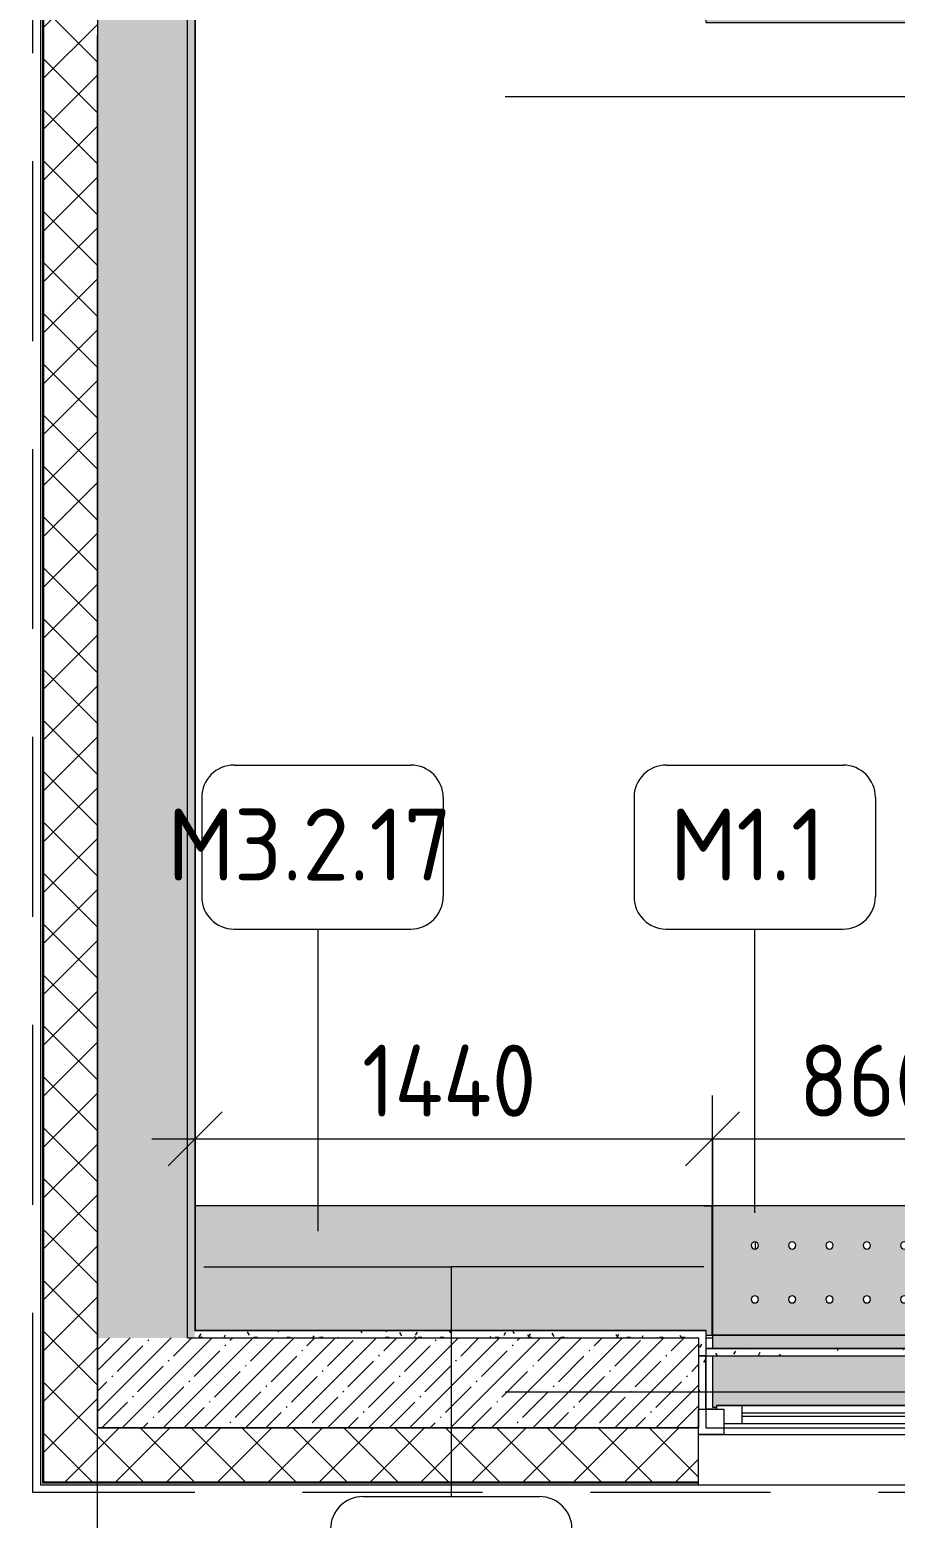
# Model space of a CAD drawing. Header units: millimetres. Extents: x -6228 to 200708, y -8553 to 29014.
# Drawn here: x 140116 to 142521, y -351 to 3785 of the extents above; entities that cross this region are included whole.
import ezdxf

# ---------------------------------------------------------------- set-up
doc = ezdxf.new("R2010")
doc.units = ezdxf.units.MM
doc.linetypes.add('200_ШТРИХ__ш1_п0_6_', pattern=[800, 500, -300])
doc.linetypes.add('Осевая', pattern=[15875, 3175, -2381.25, 7937.5, -2381.25])
for name, color, linetype, lineweight in [('A-ANNO-DIMS', 7, 'Continuous', 9), ('A-ANNO-DIMS-100', 7, 'Continuous', 9), ('A-DETL-MBND-1', 7, '200_ШТРИХ__ш1_п0_6_', 9), ('A-GLAZ-2', 7, 'Continuous', 9), ('A-WALL-3', 7, 'Continuous', 9), ('A-WALL-4', 7, 'Continuous', 13), ('I-WALL-6', 7, 'Continuous', 9), ('M-EQPM-2', 7, 'Continuous', 9), ('Знаки', 7, 'Continuous', 9), ('Марки для знаков', 7, 'Continuous', 9), ('Оси', 7, 'Continuous', 9), ('Оси-2', 7, 'Осевая', 9)]:
    doc.layers.add(name, color=color, linetype=linetype, lineweight=lineweight)
for name, color, linetype, lineweight, true_color in [('A-DOOR-5', 7, 'Continuous', 9, 0xaaaaaa), ('A-DOOR-6', 7, 'Continuous', 9, 0xe2e2e2), ('A-DOOR-FRAM-4', 7, 'Continuous', 9, 0xe2e2e2), ('A-DOOR-FRAM-5', 7, 'Continuous', 9, 0xaaaaaa), ('I-WALL-8', 9, 'Continuous', 9, 0x808080), ('Знаки-1', 7, 'Continuous', 9, 0xd7cfbf)]:
    doc.layers.add(name, color=color, linetype=linetype, lineweight=lineweight, true_color=true_color)
doc.styles.add('GOST Common_1', font='GOST_Common.ttf', dxfattribs={"height": 200})
doc.styles.add('ISOCPEUR_2', font='isocpeur.ttf', dxfattribs={"width": 0.9, "height": 200})
doc.dimstyles.new('ISO-2_0_0_9К_Средний_округл2_1', dxfattribs={"dimscale": 304.8, "dimtxt": 199.196235, "dimasz": 0.492126, "dimexe": 0.393701, "dimexo": 0, "dimgap": 0, "dimtad": 1, "dimdec": 0, "dimrnd": 10, "dimzin": 0, "dimdsep": 46, "dimtxsty": 'ISOCPEUR_2', "dimblk1": 'OBLIQUE', "dimblk2": 'OBLIQUE', "dimsah": 1, "dimcen": 0.09, "dimdle": 0.393701, "dimazin": 0, "dimtfac": 1, "dimtdec": 4, "dimtix": 1, "dimtmove": 0, "dimatfit": 3, "dimfxl": 1, "dimtvp": 1, "dimtolj": 1, "dimtzin": 0, "dimarcsym": 2})
pattern_1 = [(45, (50944.32, 0), (-70.71068, 70.71068), []), (135, (50944.32, 0), (-70.71068, -70.71068), [])]
pattern_2 = [(45, (50944.32, 0), (-57.024626, 57.024626), []), (45, (51001.345, 0), (-57.024626, 57.024626), [100.806, -20.161, 3.353, -16.808])]
pattern_3 = [(0, (50944.32, 0), (121.92, 30.48), [10.058, -81.382, 10.058, -81.382, -487.68]), (0, (50944.32, 0), (121.92, 30.48), [-182.88, 10.058, -172.822, 10.058, -81.382, -213.36]), (0, (50944.32, 0), (121.92, 30.48), [-457.2, 10.058, -50.902, 10.058, -142.342]), (120, (50990.04, 15.24), (-87.356454, 90.345817), [10.058, -81.382, 10.058, -81.382, -487.68]), (120, (50990.04, 15.24), (-87.356454, 90.345817), [-182.88, 10.058, -172.822, 10.058, -81.382, -213.36]), (120, (50990.04, 15.24), (-87.356454, 90.345817), [-457.2, 10.058, -50.902, 10.058, -142.342]), (240, (51005.28, 76.2), (-34.563546, -120.825817), [10.058, -81.382, 10.058, -81.382, -487.68]), (240, (51005.28, 76.2), (-34.563546, -120.825817), [-182.88, 10.058, -172.822, 10.058, -81.382, -213.36]), (240, (51005.28, 76.2), (-34.563546, -120.825817), [-457.2, 10.058, -50.902, 10.058, -142.342])]

# ---------------------------------------------------------------- blocks, each defined once
blk = doc.blocks.new('120_Окно_СКБ_1Ст - 120_Окно_СКБ_1Ст 900х2500_h_ с форточкой-V162-План зашивки приборов отопления в осях 2 этажа 23-33')
at = {"layer": 'A-GLAZ-2'}
for p, q in [((-450, -127), (-450, -57)), ((-450, -57), (-380, -57)), ((450, -57), (-450, -57)), ((-380, -57), (-380, -127)), ((380, -127), (380, -57)), ((380, -57), (450, -57)), ((450, -57), (450, -127)), ((380, -87), (-380, -87)), ((-380, -87), (-380, -127)), ((-330, -137), (-330, -87)), ((-330, -107), (330, -107)), ((330, -117), (-330, -117)), ((330, -137), (330, -87)), ((380, -127), (380, -87)), ((-380, -127), (-450, -127)), ((-430, -127), (-400, -127)), ((-380, -127), (-400, -127)), ((-400, -127), (-400, -137)), ((-400, -137), (400, -137)), ((400, -137), (-400, -137)), ((450, -127), (380, -127)), ((400, -127), (380, -127)), ((400, -127), (430, -127)), ((400, -137), (400, -127))]:
    blk.add_line(p, q, dxfattribs=at)
blk = doc.blocks.new('110_Дверь_СКБ_2Ст - Д-5_п_ Из игровой в коридор-32215844-План зашивки приборов отопления в осях 2 этажа 23-33')
at = {"layer": 'A-DOOR-6'}
for points in [[(-637.5, 940), (-637.5, 40), (-587.5, 40), (-587.5, 940)], [(612.5, 440), (612.5, 40), (662.5, 40), (662.5, 440)]]:
    blk.add_hatch(color=256, dxfattribs=at).paths.add_polyline_path(points)
h = blk.add_hatch(color=256, dxfattribs=at)
h.paths.add_polyline_path([(-687.5, -40), (-627.5, -40), (-627.5, -10), (-637.5, -10), (-637.5, 40), (-687.5, 40)])
h.paths.add_polyline_path([(652.5, -40), (712.5, -40), (712.5, 40), (662.5, 40), (662.5, -10), (652.5, -10)])
at = {"layer": 'A-DOOR-FRAM-4'}
for points in [[(-742.5, 40), (-672.5, 40), (-672.5, 48), (-742.5, 48)], [(697.5, 40), (767.5, 40), (767.5, 48), (697.5, 48)], [(-742.5, -48), (-672.5, -48), (-672.5, -40), (-742.5, -40)], [(697.5, -48), (767.5, -48), (767.5, -40), (697.5, -40)]]:
    blk.add_hatch(color=256, dxfattribs=at).paths.add_polyline_path(points)
at = {"layer": 'A-DOOR-5'}
for p, q in [((-637.5, 940), (-637.5, 40)), ((-587.5, 940), (-637.5, 940)), ((-587.5, 40), (-587.5, 940)), ((662.5, 440), (612.5, 440)), ((612.5, 440), (612.5, 40)), ((662.5, 40), (662.5, 440)), ((-637.5, 40), (-587.5, 40)), ((612.5, 40), (662.5, 40))]:
    blk.add_line(p, q, dxfattribs=at)
for centre, radius, start, end in [((-637.5, 40), 900, 0, 90), ((662.5, 40), 400, 90, 180)]:
    blk.add_arc(centre, radius, start, end, dxfattribs=at)
at = {"layer": 'A-DOOR-FRAM-5'}
for p, q in [((-672.5, 48), (-742.5, 48)), ((-742.5, 48), (-742.5, 40)), ((-672.5, 40), (-672.5, 48)), ((767.5, 48), (697.5, 48)), ((697.5, 48), (697.5, 40)), ((767.5, 40), (767.5, 48)), ((-742.5, 40), (-672.5, 40)), ((-637.5, 40), (-687.5, 40)), ((-687.5, 40), (-687.5, -40)), ((-637.5, -10), (-637.5, 40)), ((662.5, 40), (662.5, -10)), ((712.5, 40), (662.5, 40)), ((697.5, 40), (767.5, 40)), ((712.5, -40), (712.5, 40)), ((-672.5, -40), (-742.5, -40)), ((-742.5, -40), (-742.5, -48)), ((-672.5, -39), (-687.5, -39)), ((-687.5, -39), (-687.5, -40)), ((-687.5, -40), (-627.5, -40)), ((-687.5, -40), (-672.5, -40)), ((-672.5, -40), (-672.5, -39)), ((-672.5, -48), (-672.5, -40)), ((-627.5, -10), (-637.5, -10)), ((-627.5, -40), (-627.5, -10)), ((662.5, -10), (652.5, -10)), ((652.5, -10), (652.5, -40)), ((652.5, -40), (712.5, -40)), ((712.5, -39), (697.5, -39)), ((697.5, -39), (697.5, -40)), ((697.5, -40), (712.5, -40)), ((767.5, -40), (697.5, -40)), ((697.5, -40), (697.5, -48)), ((712.5, -40), (712.5, -39)), ((767.5, -48), (767.5, -40)), ((-742.5, -48), (-672.5, -48)), ((697.5, -48), (767.5, -48))]:
    blk.add_line(p, q, dxfattribs=at)
blk = doc.blocks.new('radiator_prado_classic_z_tip_30_po exemplyaru - Classic Z Тип 30-300-V197-План зашивки приборов отопления в осях 2 этажа 23-33')
at = {"layer": 'M-EQPM-2'}
blk.add_line((17.5, 194.8), (17.5, 175.2), dxfattribs=at)
blk.add_line((17.5, 194.8), (17.5, 175.2), dxfattribs=at)
blk = doc.blocks.new('Зашивка радиатора_ с перфорацией М1_1 - Зашивка радиатора_ с перфорацией М1_1-31131234-План зашивки приборов отопления в осях 2 этажа 23-33')
at = {"layer": 'Знаки-1'}
h = blk.add_hatch(color=256, dxfattribs=at)
h.paths.add_polyline_path([(430, 380), (418.6, 380), (418.6, 375.4), (-381.4, 375.4), (-381.4, 380), (-411.4, 380), (-411.4, 237.4), (430, 237.4), (430, 375.4)])
h.paths.add_polyline_path([(109.4, 217.4), (-430, 217.4), (-430, 180), (430, 180), (430, 217.4)])
h = blk.add_hatch(color=256, dxfattribs=at)
h.paths.add_polyline_path([(109.4, 180), (-430, 180), (-430, -179.9), (430.2, -179.9), (430.2, 180), (272.2, 180)])
h.paths.add_polyline_path([(104.7, 90.4), (109.7, 89), (113.4, 85.4), (114.7, 80.4), (113.4, 75.4), (109.4, 71.5), (104.7, 70.4), (99, 72.2), (96.1, 75.4), (94.7, 80.4), (96.1, 85.4), (99.7, 89), (102.2, 90)])
h.paths.add_polyline_path([(208.5, 90.4), (213.5, 89), (217.2, 85.4), (218.5, 80.4), (217.2, 75.4), (213.5, 71.7), (208.5, 70.4), (202.8, 72.2), (199.8, 75.4), (198.5, 80.4), (199.8, 85.4), (203.5, 89), (205.9, 90)])
h.paths.add_polyline_path([(1, 90.4), (6, 89), (9.7, 85.4), (11, 80.4), (9.7, 75.4), (6, 71.7), (1, 70.4), (-4.7, 72.2), (-7.7, 75.4), (-9, 80.4), (-7.7, 85.4), (-4, 89), (-1.6, 90)])
h.paths.add_polyline_path([(-310.3, 90.4), (-305.3, 89), (-301.6, 85.4), (-300.3, 80.4), (-301.6, 75.4), (-305.3, 71.7), (-310.3, 70.4), (-316, 72.2), (-318.9, 75.4), (-320.3, 80.4), (-318.9, 85.4), (-315.3, 89), (-312.8, 90)])
h.paths.add_polyline_path([(-206.5, 90.4), (-201.5, 89), (-197.8, 85.4), (-196.5, 80.4), (-197.8, 75.4), (-201.5, 71.7), (-206.5, 70.4), (-212.2, 72.2), (-215.2, 75.4), (-216.5, 80.4), (-215.2, 85.4), (-211.5, 89), (-209.1, 90)])
h.paths.add_polyline_path([(-102.8, 90.4), (-97.8, 89), (-94.1, 85.4), (-92.8, 80.4), (-94.1, 75.4), (-97.8, 71.7), (-102.8, 70.4), (-108.5, 72.2), (-111.4, 75.4), (-112.8, 80.4), (-111.4, 85.4), (-107.8, 89), (-105.3, 90)])
h.paths.add_polyline_path([(312.2, 90.4), (317.2, 89), (320.9, 85.4), (322.2, 80.4), (320.9, 75.4), (317.2, 71.7), (312.2, 70.4), (306.5, 72.2), (303.6, 75.4), (302.2, 80.4), (303.6, 85.4), (307.2, 89), (309.7, 90)])
h.paths.add_polyline_path([(104.7, -59.6), (109.7, -61), (113.4, -64.6), (114.7, -69.6), (113.4, -74.6), (109.4, -78.5), (104.7, -79.6), (99.7, -78.3), (96.1, -74.6), (94.7, -69.6), (96.1, -64.6), (99.7, -61), (102.2, -60)])
h.paths.add_polyline_path([(208.5, -59.6), (213.5, -61), (217.2, -64.6), (218.5, -69.6), (217.2, -74.6), (213.5, -78.3), (208.5, -79.6), (203.5, -78.3), (199.8, -74.6), (198.5, -69.6), (199.8, -64.6), (203.5, -61), (205.9, -60)])
h.paths.add_polyline_path([(312.2, -59.6), (317.2, -61), (320.9, -64.6), (322.2, -69.6), (320.9, -74.6), (317.2, -78.3), (312.2, -79.6), (307.2, -78.3), (303.6, -74.6), (302.2, -69.6), (303.6, -64.6), (307.2, -61), (309.7, -60)])
h.paths.add_polyline_path([(1, -59.6), (6, -61), (9.7, -64.6), (11, -69.6), (9.7, -74.6), (6, -78.3), (1, -79.6), (-4, -78.3), (-7.7, -74.6), (-9, -69.6), (-7.7, -64.6), (-4, -61), (-1.6, -60)])
h.paths.add_polyline_path([(-206.5, -59.6), (-201.5, -61), (-197.8, -64.6), (-196.5, -69.6), (-197.8, -74.6), (-201.5, -78.3), (-206.5, -79.6), (-211.5, -78.3), (-215.2, -74.6), (-216.5, -69.6), (-215.2, -64.6), (-211.5, -61), (-209.1, -60)])
h.paths.add_polyline_path([(-102.8, -59.6), (-97.8, -61), (-94.1, -64.6), (-92.8, -69.6), (-94.1, -74.6), (-97.8, -78.3), (-102.8, -79.6), (-107.8, -78.3), (-111.4, -74.6), (-112.8, -69.6), (-111.4, -64.6), (-107.8, -61), (-105.3, -60)])
h.paths.add_polyline_path([(-310.3, -59.6), (-305.3, -61), (-301.6, -64.6), (-300.3, -69.6), (-301.6, -74.6), (-305.3, -78.3), (-310.3, -79.6), (-315.3, -78.3), (-318.9, -74.6), (-320.3, -69.6), (-318.9, -64.6), (-315.3, -61), (-312.8, -60)])
at = {"layer": 'Знаки'}
for p, q in [((-381.4, 380), (-411.4, 380)), ((430, 380), (418.6, 380)), ((430, 237.4), (430, 380)), ((-430, 217.4), (-430, 180)), ((430, 180), (430, 217.4)), ((-430, 180), (430, 180)), ((430.2, 180), (-430, 180)), ((-430, 180), (-430, -179.9)), ((430.2, -179.9), (430.2, 180)), ((-430, -179.9), (430.2, -179.9))]:
    blk.add_line(p, q, dxfattribs=at)
for centre, start, end in [((-310.3, 80.4), 0, 180), ((-206.5, 80.4), 0, 180), ((-102.8, 80.4), 0, 180), ((1, 80.4), 0, 180), ((104.7, 80.4), 0, 180), ((208.5, 80.4), 0, 180), ((312.2, 80.4), 0, 180), ((-310.3, 80.4), 180, 0), ((-206.5, 80.4), 180, 360), ((-102.8, 80.4), 180, 0), ((1, 80.4), 180, 0), ((104.7, 80.4), 180, 360), ((208.5, 80.4), 180, 0), ((312.2, 80.4), 180, 0), ((-310.3, -69.6), 0, 180), ((-310.3, -69.6), 180, 0), ((-206.5, -69.6), 0, 180), ((-206.5, -69.6), 180, 0), ((-102.8, -69.6), 0, 180), ((-102.8, -69.6), 180, 0), ((1, -69.6), 0, 180), ((1, -69.6), 180, 0), ((104.7, -69.6), 0, 180), ((104.7, -69.6), 180, 0), ((208.5, -69.6), 0, 180), ((208.5, -69.6), 180, 0), ((312.2, -69.6), 0, 180), ((312.2, -69.6), 180, 0)]:
    blk.add_arc(centre, 10, start, end, dxfattribs=at)
blk = doc.blocks.new('Зашивка_ торцевая панель - Зашивка_ торцевая панель Т2-31135790-План зашивки приборов отопления в осях 2 этажа 23-33')
at = {"layer": 'Знаки'}
blk.add_line((-430, 180), (-406, 180), dxfattribs=at)
blk = doc.blocks.new('Зашивка без перфорации М3_2_1 - М3_2_17-32617514-План зашивки приборов отопления в осях 2 этажа 23-33')
at = {"layer": 'Знаки-1'}
blk.add_hatch(color=256, dxfattribs=at).paths.add_polyline_path([(-411.8, 180), (-430, 180), (-430, -179.9), (1008.2, -179.9), (1007.2, 167.4), (-411.8, 167.4)])
at = {"layer": 'Знаки'}
for p, q in [((-411.8, 180), (-430, 180)), ((-430, 180), (-430, -179.9)), ((-430, -179.9), (1008.2, -179.9))]:
    blk.add_line(p, q, dxfattribs=at)
blk = doc.blocks.new('Марка_Знаки - В прямоуг_Наименование краткое-30718135-План зашивки приборов отопления в осях 2 этажа 23-33')
at = {"layer": 'Марки для знаков'}
for p, q in [((-2.455, 2.278), (2.455, 2.278)), ((-3.355, 1.378), (-3.355, -1.384)), ((3.355, 1.378), (3.355, -1.378)), ((-2.461, -2.278), (2.455, -2.278))]:
    blk.add_line(p, q, dxfattribs=at)
for centre, radius, start, end in [((-2.455, 1.378), 0.9, 90, 180), ((2.455, 1.378), 0.9, 0, 90), ((-2.461, -1.384), 0.893, 180, 270), ((2.455, -1.378), 0.9, 270, 0)]:
    blk.add_arc(centre, radius, start, end, dxfattribs=at)
blk = doc.blocks.new('DIMBLOCK28-План зашивки приборов отопления в осях 2 этажа 23-33')
at = {"layer": 'A-ANNO-DIMS-100'}
for p, q in [((142012.9, 157.4), (142012.9, 823.5)), ((142874.3, 809.6), (142874.3, 583.5)), ((142874.3, 703.5), (142874.3, 809.6)), ((141892.9, 703.5), (142994.3, 703.5)), ((142012.9, 703.5), (142012.9, 157.4))]:
    blk.add_line(p, q, dxfattribs=at)
at = {"layer": 'A-ANNO-DIMS-100', "lineweight": 20}
for p, q in [((142012.9, 703.5), (142087.9, 778.5)), ((142874.3, 703.5), (142949.3, 778.5)), ((142012.9, 703.5), (141937.9, 628.5)), ((142874.3, 703.5), (142799.3, 628.5))]:
    blk.add_line(p, q, dxfattribs=at)
at = {"layer": 'A-ANNO-DIMS-100', "color": 0, "insert": (142254, 964.8), "char_height": 200, "width": 455.087, "attachment_point": 1, "line_spacing_factor": 1.149209, "style": 'ISOCPEUR_2'}
blk.add_mtext('860', dxfattribs=at)
blk = doc.blocks.new('_Oblique')
at = {"color": 0, "linetype": 'ByBlock', "lineweight": -2}
blk.add_line((-0.5, -0.5), (0.5, 0.5), dxfattribs=at)
blk = doc.blocks.new('DIMBLOCK56-План зашивки приборов отопления в осях 2 этажа 23-33')
at = {"layer": 'A-ANNO-DIMS-100'}
for p, q in [((140575.3, 809.6), (140575.3, 583.5)), ((140575.3, 703.5), (140575.3, 809.6)), ((142012.7, 517.3), (142012.7, 823.5)), ((140455.3, 703.5), (142132.7, 703.5)), ((142012.7, 703.5), (142012.7, 517.3))]:
    blk.add_line(p, q, dxfattribs=at)
at = {"layer": 'A-ANNO-DIMS-100', "lineweight": 20}
for p, q in [((140575.3, 703.5), (140650.3, 778.5)), ((142012.7, 703.5), (142087.7, 778.5)), ((140575.3, 703.5), (140500.3, 628.5)), ((142012.7, 703.5), (141937.7, 628.5))]:
    blk.add_line(p, q, dxfattribs=at)
at = {"layer": 'A-ANNO-DIMS-100', "color": 0, "insert": (141039.3, 964.8), "char_height": 200, "width": 611.379, "attachment_point": 1, "line_spacing_factor": 1.149209, "style": 'ISOCPEUR_2'}
blk.add_mtext('1440', dxfattribs=at)

msp = doc.modelspace()

# ---------------------------------------------------------------- hatches: boundary and pattern name
at = {"layer": 'A-WALL-3'}
h = msp.add_hatch(dxfattribs=at)
h.set_pattern_fill('FP_141', color=256, style=0, pattern_type=2)
h.set_pattern_definition(pattern_1)
h.paths.add_polyline_path([(140154.3, -100), (140304.3, -100), (140304.3, 10502), (140154.3, 10502), (140154.3, 395.5)])
h = msp.add_hatch(dxfattribs=at)
h.set_pattern_fill('FP_141', color=256, style=0, pattern_type=2)
h.set_pattern_definition(pattern_1)
h.paths.add_polyline_path([(176024.3, -250), (176024.3, -100), (174674.3, -100), (174674.3, -250)])
h.paths.add_polyline_path([(173774.3, -250), (173774.3, -100), (172974.3, -100), (172974.3, -250)])
h.paths.add_polyline_path([(171174.3, -250), (172074.3, -250), (172074.3, -100), (171174.3, -100), (171174.3, -126.2)])
h.paths.add_polyline_path([(170274.3, -250), (170274.3, -100), (168874.3, -100), (168874.3, -250)])
h.paths.add_polyline_path([(166574.3, -250), (166574.3, -100), (165524.3, -100), (165524.3, -250)])
h.paths.add_polyline_path([(164624.3, -250), (164624.3, -100), (163474.3, -100), (163474.3, -250)])
h.paths.add_polyline_path([(161174.3, -250), (161174.3, -100), (159874.3, -100), (159874.3, -250)])
h.paths.add_polyline_path([(158974.3, -250), (158974.3, -100), (158074.3, -100), (158074.3, -250)])
h.paths.add_polyline_path([(155774.3, -250), (155774.3, -100), (154724.3, -100), (154724.3, -250)])
h.paths.add_polyline_path([(153824.3, -250), (153824.3, -100), (151774.3, -100), (151774.3, -250)])
h.paths.add_polyline_path([(150874.3, -250), (150874.3, -100), (146624.3, -100), (146624.3, -250)])
h.paths.add_polyline_path([(145724.3, -250), (145724.3, -100), (144574.3, -100), (144574.3, -250)])
h.paths.add_polyline_path([(142874.3, -250), (143674.3, -250), (143674.3, -100), (142874.3, -100), (142874.3, -126.2)])
h.paths.add_polyline_path([(141974.3, -250), (141974.3, -100), (140154.3, -100), (140154.3, -250), (140705.3, -250)])
at = {"layer": 'I-WALL-6'}
h = msp.add_hatch(dxfattribs=at)
h.set_pattern_fill('FP_142', color=256, style=0, pattern_type=2)
h.set_pattern_definition(pattern_2)
h.paths.add_polyline_path([(140554.3, 150), (140554.3, 7700), (140304.3, 7699.3), (140304.3, 150), (140379.7, 150)])
h = msp.add_hatch(dxfattribs=at)
h.set_pattern_fill('FP_142', color=256, style=0, pattern_type=2)
h.set_pattern_definition(pattern_2)
h.paths.add_polyline_path([(141356.6, -100), (141974.3, -100), (141974.3, 150), (140304.3, 150), (140304.3, -100), (140705.3, -100)])
at = {"layer": 'I-WALL-8'}
h = msp.add_hatch(dxfattribs=at)
h.set_pattern_fill('FP_160', color=256, style=0, pattern_type=2)
h.set_pattern_definition(pattern_3)
h.paths.add_polyline_path([(140574.3, 150), (140574.3, 10380), (140554.3, 10380), (140554.3, 150)])
h = msp.add_hatch(dxfattribs=at)
h.set_pattern_fill('FP_160', color=256, style=0, pattern_type=2)
h.set_pattern_definition(pattern_3)
h.paths.add_polyline_path([(141356.6, 150), (141974.3, 150), (141974.3, 170), (140574.3, 170), (140574.3, 150), (140705.3, 150)])
h = msp.add_hatch(dxfattribs=at)
h.set_pattern_fill('FP_160', color=256, style=0, pattern_type=2)
h.set_pattern_definition(pattern_3)
h.paths.add_polyline_path([(141974.3, 100), (141994.3, 100), (141994.3, 170), (141974.3, 170), (141974.3, 134.7)])
h = msp.add_hatch(dxfattribs=at)
h.set_pattern_fill('FP_160', color=256, style=0, pattern_type=2)
h.set_pattern_definition(pattern_3)
h.paths.add_polyline_path([(141994.3, -48), (141994.3, 100), (141974.3, 100), (141974.3, -48)])
h = msp.add_hatch(dxfattribs=at)
h.set_pattern_fill('FP_160', color=256, style=0, pattern_type=2)
h.set_pattern_definition(pattern_3)
h.paths.add_polyline_path([(142659.2, 100), (142894.3, 100), (142894.3, 120), (141994.3, 120), (141994.3, 100), (142333.5, 100)])

# ---------------------------------------------------------------- linework, layer by layer
at = {"layer": 'A-DETL-MBND-1'}
for p, q in [((140124.3, -280), (140124.3, 5755.4)), ((158974.3, -280), (140124.3, -280))]:
    msp.add_line(p, q, dxfattribs=at)
at = {"layer": 'A-WALL-3'}
for p, q in [((140146.3, 10510), (140146.3, -258)), ((141974.3, -100), (140304.3, -100)), ((141974.3, -258), (141974.3, -100)), ((141994.3, -100), (141994.3, -100)), ((141994.3, -100), (142874.3, -100)), ((140146.3, -258), (143674.3, -258))]:
    msp.add_line(p, q, dxfattribs=at)
at = {"layer": 'A-WALL-4'}
for p, q in [((140574.3, 10380), (140574.3, 170)), ((140151.3, 10247), (140151.3, -253)), ((140154.3, 10250), (140154.3, -250)), ((140574.3, 170), (140575.3, 170)), ((140554.3, 150), (141974.3, 150)), ((140151.3, -253), (141974.3, -253)), ((140154.3, -250), (141974.3, -250))]:
    msp.add_line(p, q, dxfattribs=at)
at = {"layer": 'I-WALL-6'}
for p, q in [((140304.3, 10620), (140304.3, -100)), ((140575.3, 10379), (140575.3, 170)), ((140554.3, 150), (140554.3, 7700)), ((141995.3, 171), (140575.3, 171)), ((141994.3, 170), (140575.3, 170)), ((141994.3, 170), (141994.3, 100)), ((141995.3, 121), (141995.3, 171)), ((141974.3, 150), (141974.3, -100)), ((141995.3, 150), (142012.9, 150)), ((141974.3, 100), (142874.3, 100)), ((141995.3, 100), (141974.3, 100)), ((141974.3, 100), (141974.3, -48)), ((142894.3, 120), (141994.3, 120)), ((141994.3, -48), (141994.3, 100)), ((142873.3, 121), (141995.3, 121)), ((141995.3, 100), (141995.3, 120)), ((141995.3, -48), (141995.3, 100)), ((141974.3, -48), (141995.3, -48)), ((141994.3, -48), (141994.3, -100)), ((140304.3, -100), (141974.3, -100))]:
    msp.add_line(p, q, dxfattribs=at)
at = {"layer": 'Марки для знаков'}
for p, q in [((140917.8, 446.5), (140917.8, 1286.2)), ((142130.5, 498), (142130.5, 1286.2)), ((140599.3, 347.2), (141287.2, 347.2)), ((141287.2, 347.4), (141287.2, -291.1)), ((141988.6, 347.4), (141287.2, 347.4)), ((141287.2, 347.2), (141287.2, -291.1))]:
    msp.add_line(p, q, dxfattribs=at)
at = {"layer": 'Оси'}
msp.add_line((140304.3, -1906.3), (140304.3, 593.7), dxfattribs=at)
at = {"layer": 'Оси-2'}
for p, q in [((140304.3, 593.7), (140304.3, 19415.1)), ((135881, 3600), (173704.3, 3600)), ((135881, 0), (173704.3, 0))]:
    msp.add_line(p, q, dxfattribs=at)

# ---------------------------------------------------------------- block references
at = {"layer": 'A-DOOR-5', "rotation": 89.99999999999991}
msp.add_blockref('110_Дверь_СКБ_2Ст - Д-5_п_ Из игровой в коридор-32215844-План зашивки приборов отопления в осях 2 этажа 23-33', (142934.3, 4442.5), dxfattribs=at)
at = {"layer": 'A-GLAZ-2', "rotation": 180}
msp.add_blockref('120_Окно_СКБ_1Ст - 120_Окно_СКБ_1Ст 900х2500_h_ с форточкой-V162-План зашивки приборов отопления в осях 2 этажа 23-33', (142424.3, -175), dxfattribs=at)
at = {"layer": 'M-EQPM-2'}
msp.add_blockref('radiator_prado_classic_z_tip_30_po exemplyaru - Classic Z Тип 30-300-V197-План зашивки приборов отопления в осях 2 этажа 23-33', (142114.4, 222), dxfattribs=at)
at = {"layer": 'Знаки', "rotation": 180}
for name, p in [('Зашивка без перфорации М3_2_1 - М3_2_17-32617514-План зашивки приборов отопления в осях 2 этажа 23-33', (141582.6, 337.4)), ('Зашивка радиатора_ с перфорацией М1_1 - Зашивка радиатора_ с перфорацией М1_1-31131234-План зашивки приборов отопления в осях 2 этажа 23-33', (142442.9, 337.4))]:
    msp.add_blockref(name, p, dxfattribs=at)
at = {"layer": 'Знаки'}
msp.add_blockref('Зашивка_ торцевая панель - Зашивка_ торцевая панель Т2-31135790-План зашивки приборов отопления в осях 2 этажа 23-33', (142418.6, 337.4), dxfattribs=at)
at = {"layer": 'Марки для знаков', "xscale": 99.99999999999993, "yscale": 99.99999999999993, "zscale": 99.99999999999993}
for p in [(140929.3, 1513.9), (142130.5, 1513.9), (141287.2, -518.8)]:
    msp.add_blockref('Марка_Знаки - В прямоуг_Наименование краткое-30718135-План зашивки приборов отопления в осях 2 этажа 23-33', p, dxfattribs=at)

# ---------------------------------------------------------------- texts
at = {"layer": 'Марки для знаков', "char_height": 200, "attachment_point": 1, "style": 'GOST Common_1'}
for s, insert, width in [('\\fGOST Common|b0|i0|c204|p34|;М', (140497.8, 1621), 224.472), ('3.2.17', (140683, 1621), 785.654), ('\\fGOST Common|b0|i0|c204|p34|;М', (141894, 1621), 224.472), ('1.1', (142079.2, 1621), 312.658)]:
    msp.add_mtext(s, dxfattribs=dict(at, insert=insert, width=width))

# ---------------------------------------------------------------- dimensions: what is measured, and where the dimension line sits
at = {"layer": 'A-ANNO-DIMS'}
for base, p1, p2, override, picture, middle in [((142012.7, 703.5), (140575.3, 809.6), (142012.7, 517.3), {"dimpost": '<>', "dimfxl": 1466.777878}, 'DIMBLOCK56-План зашивки приборов отопления в осях 2 этажа 23-33', (141294, 803.5)), ((142874.3, 703.5), (142012.9, 157.4), (142874.3, 809.6), {"dimpost": '<>', "dimfxl": 1080.482114}, 'DIMBLOCK28-План зашивки приборов отопления в осях 2 этажа 23-33', (142443.6, 803.5))]:
    dim = msp.add_linear_dim(base=base, p1=p1, p2=p2, dimstyle='ISO-2_0_0_9К_Средний_округл2_1', override=override, dxfattribs=at)
    dim.commit()
    dim.dimension.update_dxf_attribs({"geometry": picture, "text_midpoint": middle})

doc.saveas('drawing.dxf')
